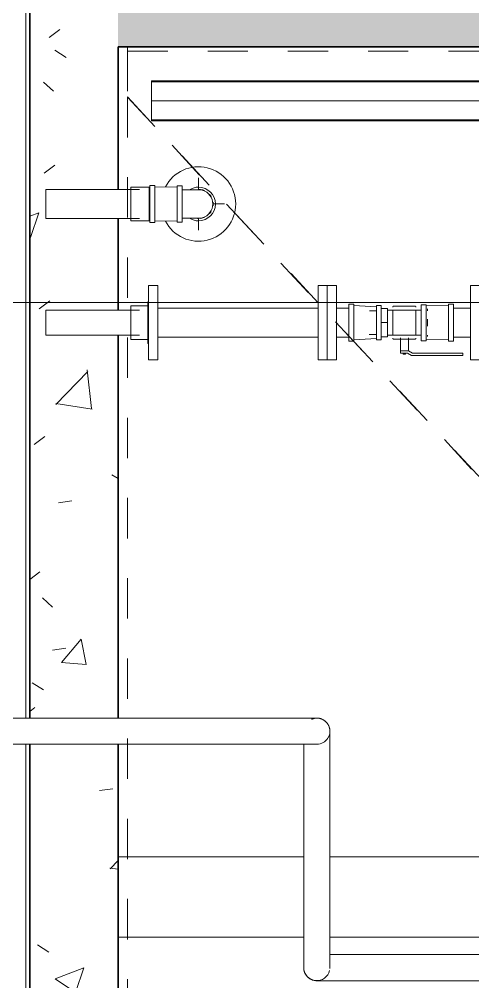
# Model space of a CAD drawing. Header units: metres. Extents: x -3 to 175, y -5 to 18.
# Drawn here: x 24.747 to 25.878, y 4.236 to 6.636 of the extents above; entities that cross this region are included whole.
import ezdxf

# ---------------------------------------------------------------- set-up
doc = ezdxf.new("R2010")
doc.units = ezdxf.units.M
doc.linetypes.add('Basculante', pattern=[0.003969, 0.002381, -0.001587])
for name, color, linetype, lineweight in [('A-GENM', 7, 'Continuous', 9), ('A-WALL-PATT', 7, 'Continuous', 35), ('E-CABL-TRAY', 7, 'Continuous', 9), ('E-CABL-TRAY-CNTR', 7, 'Continuous', 9), ('G-ANNO-SYMB', 7, 'Continuous', 9), ('I-WALL', 7, 'Continuous', 9), ('P-PIPE', 7, 'Continuous', 9), ('P-PIPE-CNTR', 7, 'Continuous', 9), ('S-BEAM', 7, 'Continuous', 9)]:
    doc.layers.add(name, color=color, linetype=linetype, lineweight=lineweight)
pattern_1 = [(50, (30.7992, 0), (0.728738, -0.06376), [0.0762, -0.8382]), (355, (30.7992, 0), (-0.14097, 0.764224), [0.06096, -0.67056]), (100.451, (30.85994, -0.0053), (0.58777, 0.700469), [0.06476, -0.71236]), (46.184, (30.7992, 0.2032), (1.084314, -0.168175), [0.1143, -1.257]), (96.636, (30.8896, 0.1892), (0.94999, 0.989753), [0.09714, -1.069]), (351.184, (30.7992, 0.2032), (0.94969, 0.990147), [0.09144, -1.006]), (21, (30.9008, 0.1524), (0.606457, -0.409065), [0.0762, -0.8382]), (326, (30.9008, 0.1524), (0.247208, 0.73675), [0.06096, -0.67056]), (71.451, (30.95135, 0.1183), (0.85367, 0.327687), [0.06476, -0.71236]), (37.5, (30.7992, 0), (0.0123552, 0.3382243), [0.03353, -0.6289, 0.03353, -0.64719, -0.6731]), (37.5, (30.7992, 0), (0.0123552, 0.3382243), [-1.343, 0.03353, -0.63957]), (7.5, (30.7992, 0), (0.2672815, 0.4007255), [0.03353, -0.35458, 0.03353, -0.61366, -0.25654]), (7.5, (30.7992, 0), (0.2672815, 0.4007255), [-1.035, 0.03353, -0.22301]), (327.5, (30.57264, 0), (0.5423632, -0.0229212), [0.03353, -0.22047, 0.03353, -0.75895, -1.052]), (327.5, (30.57264, 0), (0.5423632, -0.0229212), [-1.046, 0.03353, -1.018]), (317.5, (30.47104, 0), (0.592516, 0.101701), [0.03353, -0.29667, 0.03353, -0.49276, -0.74676]), (317.5, (30.47104, 0), (0.592516, 0.101701), [-0.85649, 0.03353, -0.71323])]

# ---------------------------------------------------------------- blocks, each defined once
blk = doc.blocks.new('M_Estanque Alimentación - M_Estanque Alimentación-2947143-N-Estancos')
at = {"layer": 'A-GENM', "color": 9, "linetype": 'Basculante', "true_color": 0xc0c0c0}
for p, q in [((-2.6838, 2.3255), (-2.6838, -2.378)), ((-2.6738, -2.378), (-2.6738, 2.3255)), ((-2.5594, -2.378), (-1.3389, -1.2481)), ((-1.3381, -1.2481), (-2.5586, -2.378)), ((-2.6738, -2.378), (-2.6838, -2.378)), ((-2.6838, -2.378), (-2.5594, -2.378)), ((-2.6738, -2.378), (-2.5594, -2.378)), ((-2.5594, -2.378), (2.6989, -2.378)), ((-2.5586, -2.378), (2.6943, -2.378))]:
    blk.add_line(p, q, dxfattribs=at)
blk = doc.blocks.new('Acero - Terminal - A - Terminal-2991084-N-Estancos')
at = {"layer": 'P-PIPE'}
for p, q in [((0.046, 0.042), (0.0016, 0.042)), ((0.046, -0.042), (0.046, 0.042)), ((0.0016, -0.042), (0.046, -0.042))]:
    blk.add_line(p, q, dxfattribs=at)
blk = doc.blocks.new('Acero - Terminal - A - Terminal-V50-N-Estancos')
at = {"layer": 'P-PIPE'}
for start, end in [(90, 120), (270, 90), (240, 270)]:
    blk.add_arc((-5.6052, 6.1756), 0.042, start, end, dxfattribs=at)
blk = doc.blocks.new('M_Flange - Blind - Steel - Class 300 - Standard-2981510-N-Estancos')
at = {"layer": 'P-PIPE'}
for start, end in [(0, 152.6993), (207.3007, 0)]:
    blk.add_arc((-5.6052, 6.1756), 0.0928, start, end, dxfattribs=at)
blk = doc.blocks.new('Acero - Terminal - A - Terminal-V51-N-Estancos')
at = {"layer": 'P-PIPE'}
for p, q in [((0.045974, 0.042037), (0, 0.042037)), ((0, 0.042037), (0, -0.042037)), ((0.045974, -0.042037), (0.045974, 0.042037)), ((0, -0.042037), (0.045974, -0.042037))]:
    blk.add_line(p, q, dxfattribs=at)
blk = doc.blocks.new('M_RVR_Codo material - CO - Codo-V52-N-Estancos')
at = {"layer": 'P-PIPE', "flags": 128}
for points in [[(-5.6052, 6.2113), (-5.6052, 6.2113), (-5.6053, 6.2113), (-5.6055, 6.2113), (-5.6057, 6.2113), (-5.606, 6.2113), (-5.6064, 6.2113), (-5.6068, 6.2113), (-5.6073, 6.2113), (-5.6079, 6.2113), (-5.6085, 6.2113), (-5.6092, 6.2113), (-5.6099, 6.2113), (-5.6107, 6.2113), (-5.6116, 6.2113), (-5.6125, 6.2113), (-5.6135, 6.2113), (-5.6145, 6.2113), (-5.6156, 6.2113), (-5.6167, 6.2113), (-5.6179, 6.2113), (-5.6192, 6.2113), (-5.6204, 6.2113), (-5.6217, 6.2113), (-5.6231, 6.2113), (-5.6245, 6.2113), (-5.6259, 6.2113), (-5.6274, 6.2113), (-5.6289, 6.2113), (-5.6304, 6.2113), (-5.632, 6.2113), (-5.6336, 6.2113), (-5.6352, 6.2113), (-5.6368, 6.2113), (-5.6384, 6.2113), (-5.6401, 6.2113), (-5.6417, 6.2113), (-5.6434, 6.2113), (-5.6451, 6.2113), (-5.6468, 6.2113), (-5.6472, 6.2113)], [(-5.6472, 6.1399), (-5.6455, 6.1399), (-5.6439, 6.1399), (-5.6422, 6.1399), (-5.6405, 6.1399), (-5.6389, 6.1399), (-5.6372, 6.1399), (-5.6356, 6.1399), (-5.634, 6.1399), (-5.6324, 6.1399), (-5.6308, 6.1399), (-5.6293, 6.1399), (-5.6278, 6.1399), (-5.6263, 6.1399), (-5.6249, 6.1399), (-5.6235, 6.1399), (-5.6221, 6.1399), (-5.6208, 6.1399), (-5.6195, 6.1399), (-5.6183, 6.1399), (-5.6171, 6.1399), (-5.6159, 6.1399), (-5.6148, 6.1399), (-5.6138, 6.1399), (-5.6128, 6.1399), (-5.6118, 6.1399), (-5.611, 6.1399), (-5.6101, 6.1399), (-5.6094, 6.1399), (-5.6087, 6.1399), (-5.608, 6.1399), (-5.6075, 6.1399), (-5.6069, 6.1399), (-5.6065, 6.1399), (-5.6061, 6.1399), (-5.6058, 6.1399), (-5.6055, 6.1399), (-5.6053, 6.1399), (-5.6052, 6.1399), (-5.6052, 6.1399), (-5.6052, 6.1399)]]:
    blk.add_lwpolyline(points, dxfattribs=at)
at = {"layer": 'P-PIPE'}
for start, end in [(90, 93.6744), (75, 90), (0, 73.662), (286.338, 0), (266.3256, 270), (270, 285)]:
    blk.add_arc((-5.6052, 6.1756), 0.0357, start, end, dxfattribs=at)
blk = doc.blocks.new('M_Tramo tube Alim-02 - M_Tramo tube Alim-02-2966724-N-Estancos')
at = {"layer": 'P-PIPE'}
for p, q in [((-2.027, 0.6225), (-2.3191, 0.6225)), ((-1.6095, 0.6225), (-2.027, 0.6225)), ((-1.5225, 0.0186), (-1.5225, 0.5779)), ((-2.3191, 0.5575), (-2.027, 0.5575)), ((-2.027, 0.5575), (-1.6095, 0.5575)), ((-1.5875, 0.5579), (-1.5875, 0.0186))]:
    blk.add_line(p, q, dxfattribs=at)
at = {"layer": 'P-PIPE', "flags": 128}
for points in [[(-1.555, 0.6225), (-1.5551, 0.6225), (-1.5555, 0.6225), (-1.5561, 0.6225), (-1.5569, 0.6225), (-1.5579, 0.6225), (-1.5592, 0.6225), (-1.5607, 0.6225), (-1.5625, 0.6225), (-1.5644, 0.6225), (-1.5666, 0.6225), (-1.569, 0.6225), (-1.5716, 0.6225), (-1.5744, 0.6225), (-1.5775, 0.6225), (-1.5807, 0.6225), (-1.5841, 0.6225), (-1.5877, 0.6225), (-1.5915, 0.6225), (-1.5954, 0.6225), (-1.5996, 0.6225), (-1.6039, 0.6225), (-1.6083, 0.6225), (-1.6095, 0.6225)], [(-1.568, 0.6196), (-1.5668, 0.6201), (-1.5656, 0.6205), (-1.5643, 0.6209), (-1.5631, 0.6213), (-1.5618, 0.6216), (-1.5605, 0.6218), (-1.5592, 0.622), (-1.5579, 0.6222), (-1.5567, 0.6223), (-1.5554, 0.6223), (-1.555, 0.6223)], [(-1.555, 0.6223), (-1.5537, 0.6223), (-1.5524, 0.6222), (-1.5511, 0.6221), (-1.5498, 0.6219), (-1.5485, 0.6216), (-1.5473, 0.6214), (-1.546, 0.621), (-1.5448, 0.6206), (-1.5436, 0.6202), (-1.5423, 0.6197), (-1.5412, 0.6192), (-1.54, 0.6186), (-1.5389, 0.618), (-1.5377, 0.6173), (-1.5366, 0.6166), (-1.5356, 0.6159), (-1.5346, 0.6151), (-1.5336, 0.6142), (-1.5326, 0.6134), (-1.5317, 0.6124), (-1.5308, 0.6115), (-1.53, 0.6105), (-1.5291, 0.6095), (-1.5284, 0.6084), (-1.5277, 0.6074), (-1.527, 0.6062), (-1.5263, 0.6051), (-1.5257, 0.604), (-1.5252, 0.6028), (-1.5247, 0.6016), (-1.5243, 0.6004), (-1.5239, 0.5991), (-1.5235, 0.5979), (-1.5232, 0.5966), (-1.523, 0.5953), (-1.5228, 0.594), (-1.5226, 0.5927), (-1.5225, 0.5914), (-1.5225, 0.5901), (-1.5225, 0.5898)], [(-1.5225, 0.5898), (-1.5225, 0.5897), (-1.5225, 0.5892), (-1.5225, 0.5886), (-1.5225, 0.5876), (-1.5225, 0.5864), (-1.5225, 0.5849), (-1.5225, 0.5831), (-1.5225, 0.5811), (-1.5225, 0.5788), (-1.5225, 0.5779)], [(-1.6095, 0.5575), (-1.605, 0.5575), (-1.6007, 0.5575), (-1.5965, 0.5575), (-1.5925, 0.5575), (-1.5886, 0.5575), (-1.585, 0.5575), (-1.5815, 0.5575), (-1.5782, 0.5575), (-1.5752, 0.5575), (-1.5723, 0.5575), (-1.5696, 0.5575), (-1.5672, 0.5575), (-1.565, 0.5575), (-1.5629, 0.5575), (-1.5611, 0.5575), (-1.5596, 0.5575), (-1.5582, 0.5575), (-1.5571, 0.5575), (-1.5562, 0.5575), (-1.5556, 0.5575), (-1.5552, 0.5575), (-1.555, 0.5575), (-1.555, 0.5575)], [(-1.5225, 0.0325), (-1.5188, 0.0325), (-1.5014, 0.0325), (-1.4825, 0.0325), (-1.4622, 0.0325), (-1.4406, 0.0325), (-1.4176, 0.0325), (-1.3933, 0.0325), (-1.3677, 0.0325), (-1.3409, 0.0325), (-1.313, 0.0325), (-1.2839, 0.0325), (-1.2537, 0.0325), (-1.2224, 0.0325), (-1.1902, 0.0325), (-1.157, 0.0325), (-1.123, 0.0325), (-1.0881, 0.0325), (-1.0827, 0.0325)], [(-1.5877, 0), (-1.5877, 0.0013), (-1.5876, 0.0026), (-1.5875, 0.0039), (-1.5873, 0.0052)], [(-1.5552, -0.0325), (-1.5565, -0.0325), (-1.5578, -0.0324), (-1.5591, -0.0323), (-1.5604, -0.0321), (-1.5617, -0.0319), (-1.563, -0.0316), (-1.5642, -0.0312), (-1.5655, -0.0309), (-1.5667, -0.0304), (-1.5679, -0.0299), (-1.5691, -0.0294), (-1.5702, -0.0288), (-1.5714, -0.0282), (-1.5725, -0.0275), (-1.5736, -0.0268), (-1.5746, -0.0261), (-1.5757, -0.0253), (-1.5767, -0.0244), (-1.5776, -0.0236), (-1.5785, -0.0226), (-1.5794, -0.0217), (-1.5803, -0.0207), (-1.5811, -0.0197), (-1.5819, -0.0186), (-1.5826, -0.0176), (-1.5833, -0.0165), (-1.5839, -0.0153), (-1.5845, -0.0142), (-1.585, -0.013), (-1.5855, -0.0118), (-1.586, -0.0106), (-1.5864, -0.0093), (-1.5867, -0.0081), (-1.587, -0.0068), (-1.5873, -0.0055), (-1.5875, -0.0042), (-1.5876, -0.0029), (-1.5877, -0.0017), (-1.5877, -0.0004), (-1.5877, 0)], [(-1.5875, 0.0186), (-1.5875, 0.0149), (-1.5875, 0.0116), (-1.5875, 0.0087), (-1.5875, 0.0062), (-1.5875, 0.0041), (-1.5875, 0.0024), (-1.5875, 0.0012), (-1.5875, 0.0004), (-1.5875, 0), (-1.5875, 0)], [(-1.5225, 0), (-1.5225, 0.0002), (-1.5225, 0.0009), (-1.5225, 0.0019), (-1.5225, 0.0034), (-1.5225, 0.0053), (-1.5225, 0.0077), (-1.5225, 0.0104), (-1.5225, 0.0136), (-1.5225, 0.0172), (-1.5225, 0.0186)], [(-1.5492, -0.0325), (-1.5505, -0.0325), (-1.5517, -0.0325), (-1.5526, -0.0325), (-1.5535, -0.0325), (-1.5541, -0.0325), (-1.5547, -0.0325), (-1.555, -0.0325), (-1.5552, -0.0325), (-1.5552, -0.0325)], [(-1.0832, -0.0325), (-1.1028, -0.0325), (-1.1373, -0.0325), (-1.171, -0.0325), (-1.2038, -0.0325), (-1.2356, -0.0325), (-1.2664, -0.0325), (-1.2962, -0.0325), (-1.3248, -0.0325), (-1.3523, -0.0325), (-1.3786, -0.0325), (-1.4036, -0.0325), (-1.4273, -0.0325), (-1.4498, -0.0325), (-1.4709, -0.0325), (-1.4906, -0.0325), (-1.5088, -0.0325), (-1.5256, -0.0325), (-1.541, -0.0325), (-1.5492, -0.0325)]]:
    blk.add_lwpolyline(points, dxfattribs=at)
at = {"layer": 'P-PIPE'}
for centre, start, end in [((-1.555, 0.59), 32.0041, 94.3459), ((-1.555, 0.5898), 82.243, 90), ((-1.555, 0.5898), 330, 78.0799), ((-1.555, 0.59), 15, 30), ((-1.555, 0.5898), 262.1465, 270), ((-1.555, 0.5898), 270, 327.9959), ((-1.5552, 0), 173.5291, 180), ((-1.5552, 0), 180, 347.9925), ((-1.5552, 0), 355.5957, 360)]:
    blk.add_arc(centre, 0.0325, start, end, dxfattribs=at)
blk = doc.blocks.new('M_Flange - Blind - Steel - Class 300 - Standard-V47-N-Estancos')
at = {"layer": 'P-PIPE'}
for p, q in [((0.0246, 0.0928), (0.0016, 0.0928)), ((0.0016, 0.0928), (0.0016, -0.0928)), ((0.0246, -0.0928), (0.0246, 0.0928)), ((0.0016, 0.0523), (0, 0.0523)), ((0, 0.0523), (0, 0.0505)), ((0, 0.0523), (0, -0.0523)), ((0, -0.0505), (0, -0.0523)), ((0, -0.0523), (0.0016, -0.0523)), ((0.0016, -0.0928), (0.0246, -0.0928))]:
    blk.add_line(p, q, dxfattribs=at)
blk = doc.blocks.new('M_Flange - Blind - Steel - Class 300 - Standard-V69-N-Estancos')
at = {"layer": 'P-PIPE'}
for p, q in [((0.0246, 0.0928), (0.0016, 0.0928)), ((0.0016, 0.0928), (0.0016, -0.024)), ((0.0246, -0.0889), (0.0246, 0.0928)), ((0.0016, -0.0249), (0.0016, -0.0656)), ((0.0016, -0.0656), (0.0016, -0.0928)), ((0.0016, -0.0928), (0.0246, -0.0928)), ((0.0246, -0.0928), (0.0246, -0.0896))]:
    blk.add_line(p, q, dxfattribs=at)
blk = doc.blocks.new('M_Flange - Blind - Steel - Class 300 - Standard-V70-N-Estancos')
at = {"layer": 'P-PIPE'}
for p, q in [((0.0246, 0.0928), (0.0016, 0.0928)), ((0.0016, 0.0928), (0.0016, 0.0656)), ((0.0246, -0.0928), (0.0246, 0.0928)), ((0.0016, 0.0656), (0.0016, 0.0249)), ((0.0016, 0.024), (0.0016, -0.0928)), ((0.0016, -0.0928), (0.0246, -0.0928))]:
    blk.add_line(p, q, dxfattribs=at)
blk = doc.blocks.new('M_Flange - Blind - Steel - Class 300 - Standard-V71-N-Estancos')
at = {"layer": 'P-PIPE'}
for p, q in [((0.0246, 0.0928), (0.0016, 0.0928)), ((0.0016, 0.0928), (0.0016, -0.0928)), ((0.0246, -0.0928), (0.0246, 0.0928)), ((0.0016, -0.0928), (0.0246, -0.0928))]:
    blk.add_line(p, q, dxfattribs=at)
blk = doc.blocks.new('Plumbing_Joints_ACQUATECHNIK_FIRES_BALL-VALVE - M2_x63-2979112-N-Estancos')
at = {"layer": 'P-PIPE'}
for p, q in [((-5.1616, 5.9094), (-5.1785, 5.9094)), ((-5.1348, 5.9151), (-5.1488, 5.9151)), ((-5.1338, 5.8797), (-5.1338, 5.9141)), ((-5.0498, 5.9111), (-5.1338, 5.9111)), ((-5.1338, 5.9111), (-5.1338, 5.8796)), ((-5.1208, 5.8796), (-5.1208, 5.9111)), ((-5.0648, 5.9206), (-5.1188, 5.9206)), ((-5.0628, 5.9111), (-5.0628, 5.8796)), ((-5.0338, 5.9091), (-5.0338, 5.9141)), ((-5.1498, 5.886), (-5.1498, 5.8797)), ((-5.0498, 5.881), (-5.0498, 5.8796)), ((-5.0338, 5.8794), (-5.0338, 5.8881)), ((-5.1498, 5.8797), (-5.1498, 5.8734)), ((-5.1348, 5.8797), (-5.1488, 5.8797)), ((-5.1338, 5.8451), (-5.1338, 5.8797)), ((-5.1338, 5.8796), (-5.1338, 5.8481)), ((-5.1208, 5.8481), (-5.1208, 5.8796)), ((-5.0628, 5.8796), (-5.0628, 5.8481)), ((-5.0498, 5.8794), (-5.0498, 5.8778)), ((-5.0338, 5.8709), (-5.0338, 5.8794)), ((-5.1794, 5.8498), (-5.1616, 5.8498)), ((-5.1498, 5.8466), (-5.1498, 5.8451)), ((-5.1348, 5.8441), (-5.1488, 5.8441)), ((-5.1338, 5.8481), (-5.0498, 5.8481)), ((-5.1188, 5.8386), (-5.0648, 5.8386)), ((-5.1018, 5.8422), (-5.1018, 5.8098)), ((-5.0818, 5.8098), (-5.0818, 5.8422)), ((-5.0338, 5.8451), (-5.0338, 5.8484)), ((-5.1018, 5.8098), (-5.1018, 5.8037)), ((-5.0918, 5.8098), (-5.1018, 5.8098)), ((-5.1018, 5.8098), (-5.0918, 5.8098)), ((-5.0818, 5.8098), (-5.0918, 5.8098)), ((-5.0718, 5.8037), (-5.0818, 5.8098)), ((-5.1018, 5.8037), (-5.0918, 5.8037)), ((-5.0948, 5.8037), (-5.0948, 5.8007)), ((-5.0948, 5.8007), (-5.0918, 5.8007)), ((-5.0836, 5.8037), (-5.0918, 5.8037)), ((-5.0918, 5.8007), (-5.0888, 5.8007)), ((-5.0888, 5.8007), (-5.0888, 5.8037)), ((-5.0836, 5.8037), (-5.0736, 5.7976)), ((-5.0736, 5.7976), (-4.9558, 5.7976)), ((-4.9558, 5.8037), (-5.0718, 5.8037)), ((-4.9458, 5.8037), (-4.9558, 5.8037)), ((-4.9558, 5.7976), (-4.9458, 5.7976)), ((-4.9458, 5.8037), (-4.9462, 5.8037)), ((-4.9462, 5.7976), (-4.9458, 5.7976)), ((-4.9458, 5.7976), (-4.9458, 5.8037))]:
    blk.add_line(p, q, dxfattribs=at)
at = {"layer": 'P-PIPE', "flags": 128}
for points in [[(-5.1208, 5.9186), (-5.1208, 5.9186), (-5.1208, 5.9187), (-5.1208, 5.9188), (-5.1208, 5.9189), (-5.1208, 5.919), (-5.1208, 5.919), (-5.1208, 5.9191), (-5.1207, 5.9192), (-5.1207, 5.9193), (-5.1207, 5.9193), (-5.1206, 5.9194), (-5.1206, 5.9195), (-5.1206, 5.9196), (-5.1205, 5.9196), (-5.1205, 5.9197), (-5.1204, 5.9198), (-5.1204, 5.9198), (-5.1203, 5.9199), (-5.1203, 5.9199), (-5.1202, 5.92), (-5.1202, 5.9201), (-5.1201, 5.9201), (-5.12, 5.9202), (-5.12, 5.9202), (-5.1199, 5.9202), (-5.1198, 5.9203), (-5.1198, 5.9203), (-5.1197, 5.9204), (-5.1196, 5.9204), (-5.1196, 5.9204), (-5.1195, 5.9205), (-5.1194, 5.9205), (-5.1193, 5.9205), (-5.1192, 5.9205), (-5.1192, 5.9205), (-5.1191, 5.9205), (-5.119, 5.9206), (-5.1189, 5.9206), (-5.1189, 5.9206), (-5.1188, 5.9206)], [(-5.0648, 5.9206), (-5.0647, 5.9206), (-5.0647, 5.9206), (-5.0646, 5.9206), (-5.0645, 5.9205), (-5.0644, 5.9205), (-5.0644, 5.9205), (-5.0643, 5.9205), (-5.0642, 5.9205), (-5.0641, 5.9204), (-5.0641, 5.9204), (-5.064, 5.9204), (-5.0639, 5.9203), (-5.0638, 5.9203), (-5.0638, 5.9203), (-5.0637, 5.9202), (-5.0636, 5.9202), (-5.0636, 5.9201), (-5.0635, 5.9201), (-5.0635, 5.92), (-5.0634, 5.92), (-5.0633, 5.9199), (-5.0633, 5.9198), (-5.0632, 5.9198), (-5.0632, 5.9197), (-5.0631, 5.9196), (-5.0631, 5.9196), (-5.0631, 5.9195), (-5.063, 5.9194), (-5.063, 5.9194), (-5.063, 5.9193), (-5.0629, 5.9192), (-5.0629, 5.9191), (-5.0629, 5.9191), (-5.0629, 5.919), (-5.0629, 5.9189), (-5.0628, 5.9188), (-5.0628, 5.9187), (-5.0628, 5.9187), (-5.0628, 5.9186), (-5.0628, 5.9186)], [(-5.1188, 5.8386), (-5.1189, 5.8386), (-5.119, 5.8386), (-5.1191, 5.8386), (-5.1191, 5.8386), (-5.1192, 5.8386), (-5.1193, 5.8386), (-5.1194, 5.8386), (-5.1195, 5.8387), (-5.1195, 5.8387), (-5.1196, 5.8387), (-5.1197, 5.8388), (-5.1198, 5.8388), (-5.1198, 5.8388), (-5.1199, 5.8389), (-5.12, 5.8389), (-5.12, 5.839), (-5.1201, 5.839), (-5.1201, 5.8391), (-5.1202, 5.8391), (-5.1203, 5.8392), (-5.1203, 5.8392), (-5.1204, 5.8393), (-5.1204, 5.8394), (-5.1205, 5.8394), (-5.1205, 5.8395), (-5.1206, 5.8396), (-5.1206, 5.8396), (-5.1206, 5.8397), (-5.1207, 5.8398), (-5.1207, 5.8398), (-5.1207, 5.8399), (-5.1207, 5.84), (-5.1208, 5.8401), (-5.1208, 5.8401), (-5.1208, 5.8402), (-5.1208, 5.8403), (-5.1208, 5.8404), (-5.1208, 5.8405), (-5.1208, 5.8405), (-5.1208, 5.8406)], [(-5.0628, 5.8406), (-5.0628, 5.8405), (-5.0628, 5.8404), (-5.0628, 5.8403), (-5.0629, 5.8402), (-5.0629, 5.8402), (-5.0629, 5.8401), (-5.0629, 5.84), (-5.0629, 5.8399), (-5.063, 5.8399), (-5.063, 5.8398), (-5.063, 5.8397), (-5.0631, 5.8396), (-5.0631, 5.8396), (-5.0631, 5.8395), (-5.0632, 5.8394), (-5.0632, 5.8394), (-5.0633, 5.8393), (-5.0633, 5.8392), (-5.0634, 5.8392), (-5.0634, 5.8391), (-5.0635, 5.8391), (-5.0636, 5.839), (-5.0636, 5.839), (-5.0637, 5.8389), (-5.0637, 5.8389), (-5.0638, 5.8388), (-5.0639, 5.8388), (-5.064, 5.8388), (-5.064, 5.8387), (-5.0641, 5.8387), (-5.0642, 5.8387), (-5.0643, 5.8387), (-5.0643, 5.8386), (-5.0644, 5.8386), (-5.0645, 5.8386), (-5.0646, 5.8386), (-5.0646, 5.8386), (-5.0647, 5.8386), (-5.0648, 5.8386), (-5.0648, 5.8386)]]:
    blk.add_lwpolyline(points, dxfattribs=at)
at = {"layer": 'P-PIPE'}
for points in [[(-5.1488, 5.9151), (-5.1489, 5.9151), (-5.1491, 5.9151), (-5.1493, 5.9149), (-5.1495, 5.9148), (-5.1497, 5.9146), (-5.1498, 5.9144), (-5.1498, 5.9143)], [(-5.1497, 5.9146), (-5.1497, 5.9145), (-5.1498, 5.9144), (-5.1498, 5.9143)], [(-5.1338, 5.9141), (-5.1338, 5.9142), (-5.1339, 5.9143), (-5.134, 5.9146), (-5.1341, 5.9148), (-5.1343, 5.9149), (-5.1346, 5.9151), (-5.1347, 5.9151), (-5.1348, 5.9151)], [(-5.1338, 5.9141), (-5.1338, 5.9142), (-5.1339, 5.9143), (-5.1339, 5.9145), (-5.134, 5.9146)], [(-5.1498, 5.8797), (-5.1498, 5.8797), (-5.1497, 5.8797), (-5.1495, 5.8797), (-5.1493, 5.8797), (-5.1491, 5.8797), (-5.1489, 5.8797), (-5.1488, 5.8797)], [(-5.1338, 5.8797), (-5.1338, 5.8797), (-5.1339, 5.8797), (-5.134, 5.8797), (-5.1341, 5.8797), (-5.1343, 5.8797), (-5.1346, 5.8797), (-5.1347, 5.8797), (-5.1348, 5.8797)], [(-5.1497, 5.8446), (-5.1497, 5.8446), (-5.1498, 5.8447), (-5.1498, 5.8448)], [(-5.1488, 5.8441), (-5.1489, 5.8441), (-5.1491, 5.8441), (-5.1493, 5.8442), (-5.1495, 5.8443), (-5.1497, 5.8446), (-5.1498, 5.8447), (-5.1498, 5.8448)], [(-5.1348, 5.8441), (-5.1347, 5.8441), (-5.1346, 5.8441), (-5.1343, 5.8442), (-5.1341, 5.8443), (-5.134, 5.8446), (-5.1339, 5.8448), (-5.1338, 5.845), (-5.1338, 5.8451)], [(-5.1338, 5.8451), (-5.1338, 5.845), (-5.1339, 5.8448), (-5.1339, 5.8446), (-5.134, 5.8446)]]:
    blk.add_open_spline(points, degree=3, dxfattribs=at)

msp = doc.modelspace()

# ---------------------------------------------------------------- hatches: boundary and pattern name
at = {"layer": 'A-WALL-PATT', "lineweight": 9}
h = msp.add_hatch(dxfattribs=at)
h.set_pattern_fill('FP_1', color=256, style=0, pattern_type=2)
h.set_pattern_definition(pattern_1)
h.paths.add_polyline_path([(24.9936, -0.027), (24.9936, 3.0387), (24.7736, 3.0384), (24.7736, -0.027)])
h.paths.add_polyline_path([(24.7736, 3.1033), (24.9936, 3.1034), (24.9936, 3.8511), (24.7736, 3.8508), (24.7736, 3.1033)])
h.paths.add_polyline_path([(24.7743, 3.9157), (24.9936, 3.9158), (24.9936, 4.8287), (24.7736, 4.8287), (24.7736, 3.9157)])
h.paths.add_polyline_path([(24.7736, 4.8937), (24.9936, 4.8937), (24.9936, 5.8481), (24.813, 5.8491), (24.813, 5.9111), (24.9936, 5.9111), (24.9936, 6.1391), (24.813, 6.1391), (24.813, 6.2121), (24.9936, 6.2121), (24.9936, 6.93), (24.813, 6.93), (24.813, 7.0031), (24.9936, 7.0031), (24.9936, 7.255), (24.813, 7.2561), (24.813, 7.318), (24.9936, 7.318), (24.9936, 8.4154), (24.7736, 8.4154), (24.7736, 4.9051)])
h.paths.add_polyline_path([(24.7736, 8.4804), (24.9936, 8.4804), (24.9936, 9.3746), (24.7736, 9.3744), (24.7736, 8.7565)])
h.paths.add_polyline_path([(24.7997, 9.4393), (24.9936, 9.4394), (24.9936, 10.1802), (24.7736, 10.1802), (24.7736, 9.4393), (24.7872, 9.4393)])
h.paths.add_polyline_path([(24.8655, 10.2451), (24.9936, 10.2451), (24.9936, 13.1528), (24.7736, 13.1528), (24.7736, 10.2451), (24.853, 10.2451)])
h = msp.add_hatch(dxfattribs=at)
h.set_pattern_fill('FP_1', color=256, style=0, pattern_type=2)
h.set_pattern_definition(pattern_1)
h.paths.add_polyline_path([(43.7729, 6.5676), (43.8154, 6.5676), (43.8154, 6.7176), (37.9115, 6.7176), (37.9115, 6.5676), (43.7039, 6.5676)])
h.paths.add_polyline_path([(48.2507, 6.5676), (48.5973, 6.5676), (48.5973, 6.7176), (44.9104, 6.7176), (44.9104, 6.5676), (47.3413, 6.5676)])
h.paths.add_polyline_path([(36.6563, 6.5676), (36.89, 6.5676), (36.89, 6.7176), (36.5454, 6.7176), (36.5454, 6.5676)])
h.paths.add_polyline_path([(35.5196, 6.5676), (35.5254, 6.5676), (35.5254, 6.7176), (29.8397, 6.7176), (29.8397, 6.5676), (34.6102, 6.5676)])
h.paths.add_polyline_path([(28.8131, 6.5676), (28.8397, 6.5676), (28.8397, 6.6301), (28.7397, 6.6301), (28.7397, 6.5676)])
h.paths.add_polyline_path([(28.7297, 6.5676), (28.7297, 6.7176), (24.9936, 6.7176), (24.9936, 6.5676), (28.6994, 6.5676)])
h.paths.add_polyline_path([(28.8131, 6.6551), (28.8397, 6.6551), (28.8397, 6.7176), (28.7397, 6.7176), (28.7397, 6.6551)])

# ---------------------------------------------------------------- linework, layer by layer
at = {"layer": 'E-CABL-TRAY'}
for p, q in [((25.0769, 6.3831), (25.0769, 6.4831)), ((29.7206, 6.4831), (25.0769, 6.4831)), ((29.7206, 6.4806), (25.0769, 6.4806)), ((29.7206, 6.3857), (25.0769, 6.3857)), ((29.7206, 6.3831), (25.0769, 6.3831))]:
    msp.add_line(p, q, dxfattribs=at)
at = {"layer": 'E-CABL-TRAY-CNTR'}
msp.add_line((29.7206, 6.4331), (25.0769, 6.4331), dxfattribs=at)
at = {"layer": 'G-ANNO-SYMB', "lineweight": 18}
msp.add_line((21.0348, 5.93), (31.4109, 5.93), dxfattribs=at)
at = {"layer": 'I-WALL'}
for p, q in [((24.7636, 4.8937), (24.7636, 8.4154)), ((24.7636, 3.9154), (24.7636, 4.8287))]:
    msp.add_line(p, q, dxfattribs=at)
at = {"layer": 'I-WALL', "lineweight": 35}
for p, q in [((24.7736, 8.4154), (24.7736, 4.8937)), ((28.7297, 6.5676), (24.9936, 6.5676)), ((24.9936, 6.2121), (24.9936, 6.5676)), ((24.9936, 5.9111), (24.9936, 6.1391)), ((24.9936, 4.8937), (24.9936, 5.8481)), ((24.7736, 4.8287), (24.7736, 3.9157)), ((24.9936, 3.9158), (24.9936, 4.8287))]:
    msp.add_line(p, q, dxfattribs=at)
at = {"layer": 'P-PIPE'}
for p, q in [((25.0848, 6.2217), (25.0724, 6.2217)), ((25.0724, 6.2217), (25.0724, 6.1294)), ((25.0848, 6.1294), (25.0848, 6.2217)), ((25.1408, 6.2173), (25.0848, 6.2185)), ((25.153, 6.2205), (25.1408, 6.2205)), ((25.1408, 6.2205), (25.1408, 6.1306)), ((25.153, 6.1306), (25.153, 6.2205)), ((25.0465, 6.2121), (24.813, 6.2121)), ((24.813, 6.2121), (24.813, 6.1391)), ((24.813, 6.1391), (25.0465, 6.1391)), ((25.0724, 6.1294), (25.0848, 6.1294)), ((25.0848, 6.1326), (25.1408, 6.1338)), ((25.1408, 6.1306), (25.153, 6.1306)), ((25.0465, 5.9111), (24.813, 5.9111)), ((24.813, 5.9111), (24.813, 5.8481)), ((25.4922, 5.9161), (25.0926, 5.9161)), ((25.5688, 5.9161), (25.5382, 5.9161)), ((25.5812, 5.9257), (25.5688, 5.9257)), ((25.5688, 5.9257), (25.5688, 5.9197)), ((25.5688, 5.9197), (25.5688, 5.8918)), ((25.5812, 5.9197), (25.5812, 5.9257)), ((25.6376, 5.9193), (25.5812, 5.9225)), ((25.5812, 5.8799), (25.5812, 5.9197)), ((25.6494, 5.9224), (25.6376, 5.9224)), ((25.6376, 5.9224), (25.6376, 5.9168)), ((25.6376, 5.9168), (25.6376, 5.8367)), ((25.6494, 5.9168), (25.6494, 5.9224)), ((25.6494, 5.8367), (25.6494, 5.9168)), ((25.7615, 5.9245), (25.7494, 5.9245)), ((25.7494, 5.9245), (25.7494, 5.8346)), ((25.7615, 5.8346), (25.7615, 5.9245)), ((25.8176, 5.9225), (25.7615, 5.9213)), ((25.83, 5.9257), (25.8176, 5.9257)), ((25.8176, 5.9257), (25.8176, 5.8334)), ((25.83, 5.8334), (25.83, 5.9257)), ((25.8722, 5.9161), (25.83, 5.9161)), ((25.5688, 5.8917), (25.5688, 5.8471)), ((25.5812, 5.8334), (25.5812, 5.8793)), ((24.813, 5.8481), (25.0465, 5.8481)), ((25.0926, 5.8431), (25.4922, 5.8431)), ((25.5382, 5.8431), (25.5688, 5.8431)), ((25.5688, 5.8465), (25.5688, 5.8334)), ((25.5688, 5.8334), (25.581, 5.8334)), ((25.5812, 5.8366), (25.6376, 5.8398)), ((25.6376, 5.8367), (25.6494, 5.8367)), ((25.7494, 5.8346), (25.7615, 5.8346)), ((25.7615, 5.8378), (25.8176, 5.8366)), ((25.8176, 5.8334), (25.83, 5.8334)), ((25.83, 5.8431), (25.8722, 5.8431))]:
    msp.add_line(p, q, dxfattribs=at)
at = {"layer": 'P-PIPE', "color": 96, "true_color": 0x007f00}
for centre, radius, start, end in [((25.194, 6.1938), 0.0183, 75.9772, 90), ((25.194, 6.1756), 0.0365, 64.0845, 81.9411), ((25.194, 6.1756), 0.0365, 30.4688, 42.9182), ((25.194, 6.1756), 0.0365, 352.4355, 0), ((25.194, 6.1756), 0.0365, 0, 7.0519), ((25.194, 6.1756), 0.0365, 317.0818, 329.5312), ((25.194, 6.1573), 0.0183, 260.9106, 270), ((25.194, 6.1756), 0.0365, 278.0589, 295.9155)]:
    msp.add_arc(centre, radius, start, end, dxfattribs=at)
at = {"layer": 'P-PIPE-CNTR'}
for p, q in [((25.194, 6.2108), (25.194, 6.2406)), ((25.2297, 6.1756), (25.259, 6.1756)), ((25.194, 6.1106), (25.194, 6.1404))]:
    msp.add_line(p, q, dxfattribs=at)
at = {"layer": 'S-BEAM'}
for p, q in [((25.0172, 4.5475), (24.9936, 4.5475)), ((25.4567, 4.5475), (25.0172, 4.5475)), ((25.9637, 4.5475), (25.5217, 4.5475)), ((24.9936, 4.3475), (25.0172, 4.3475)), ((25.0172, 4.3475), (25.4568, 4.3475)), ((25.5217, 4.3475), (25.9619, 4.3475))]:
    msp.add_line(p, q, dxfattribs=at)

# ---------------------------------------------------------------- block references
at = {"layer": 'A-GENM', "color": 9, "linetype": 'Basculante', "true_color": 0xc0c0c0, "rotation": 269.9999999999997}
msp.add_blockref('M_Estanque Alimentación - M_Estanque Alimentación-2947143-N-Estancos', (27.3951, 3.8831), dxfattribs=at)
at = {"layer": 'P-PIPE'}
for name, p in [('M_Flange - Blind - Steel - Class 300 - Standard-2981510-N-Estancos', (30.7992, 0)), ('Acero - Terminal - A - Terminal-V50-N-Estancos', (30.7992, 0)), ('M_RVR_Codo material - CO - Codo-V52-N-Estancos', (30.7992, 0)), ('M_Flange - Blind - Steel - Class 300 - Standard-V47-N-Estancos', (25.0679, 5.8796)), ('M_Flange - Blind - Steel - Class 300 - Standard-V70-N-Estancos', (25.5136, 5.8796)), ('Plumbing_Joints_ACQUATECHNIK_FIRES_BALL-VALVE - M2_x63-2979112-N-Estancos', (30.7992, 0)), ('M_Tramo tube Alim-02 - M_Tramo tube Alim-02-2966724-N-Estancos', (27.0442, 4.2712))]:
    msp.add_blockref(name, p, dxfattribs=at)
at = {"layer": 'P-PIPE', "rotation": 180}
for name, p in [('Acero - Terminal - A - Terminal-V51-N-Estancos', (25.0711, 6.1756)), ('M_Flange - Blind - Steel - Class 300 - Standard-V69-N-Estancos', (25.5168, 5.8796)), ('M_Flange - Blind - Steel - Class 300 - Standard-V71-N-Estancos', (25.8968, 5.8796)), ('Acero - Terminal - A - Terminal-2991084-N-Estancos', (25.0711, 5.8796))]:
    msp.add_blockref(name, p, dxfattribs=at)

doc.saveas('drawing.dxf')
